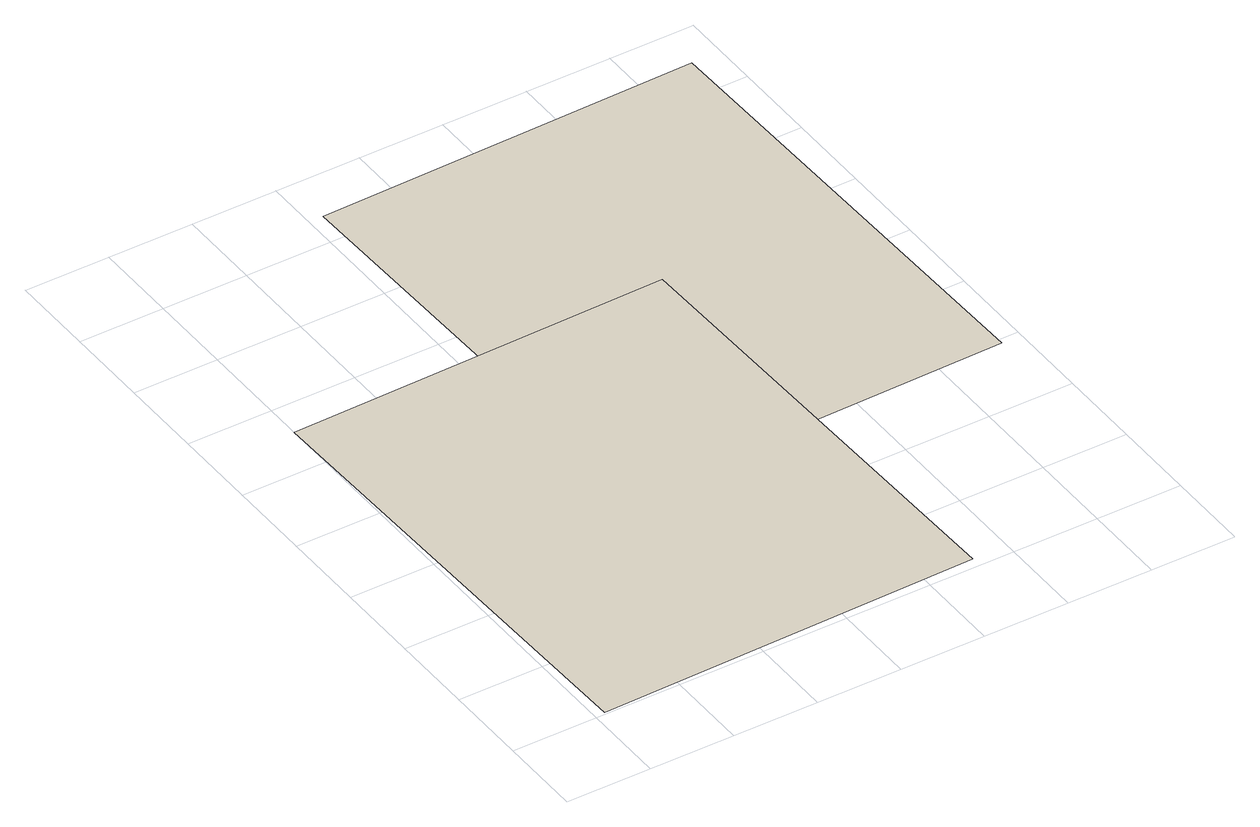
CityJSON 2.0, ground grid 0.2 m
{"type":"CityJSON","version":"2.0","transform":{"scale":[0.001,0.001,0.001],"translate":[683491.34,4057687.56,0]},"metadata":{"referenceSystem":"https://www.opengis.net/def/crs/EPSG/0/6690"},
"CityObjects":{
"building1":{"type":"Building","attributes":{"name":"Building A","class":"3001","usage":"461","Height.highReference":"highestRoofEdge","Height.lowReference":"lowestGroundPoint","Height.status":"measured","measuredHeight":5,"BuildingIDAttribute.prefecture":16,"BuildingIDAttribute.city":16211},"geometry":[{"type":"MultiSurface","lod":"0","boundaries":[[[0,1,2,3]]]}]},
"building2":{"type":"Building","attributes":{"name":"Building B","class":"3001","usage":"461","Height.highReference":"highestRoofEdge","Height.lowReference":"lowestGroundPoint","Height.status":"measured","measuredHeight":5,"BuildingIDAttribute.prefecture":16,"BuildingIDAttribute.city":16211},"geometry":[{"type":"MultiSurface","lod":"0","boundaries":[[[4,5,6,7]]]}]}
},
"vertices":[
[918,25,0],[894,1134,0],[0,1115,0],[24,5,0],
[1353,589,0],[1330,1698,0],[435,1679,0],[459,570,0]
]}
